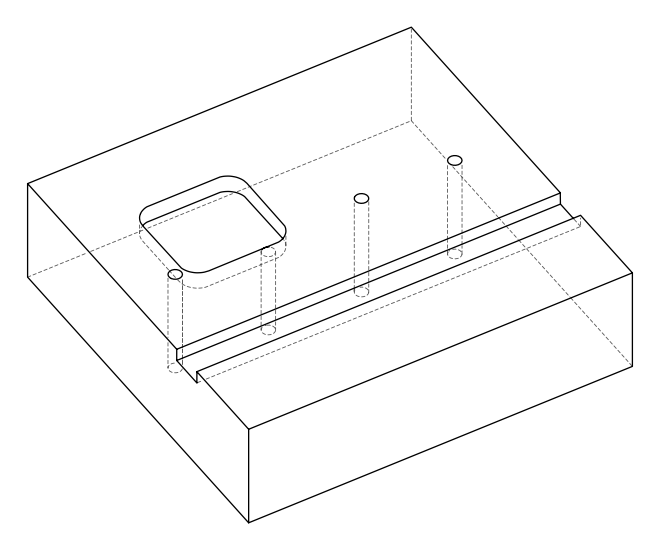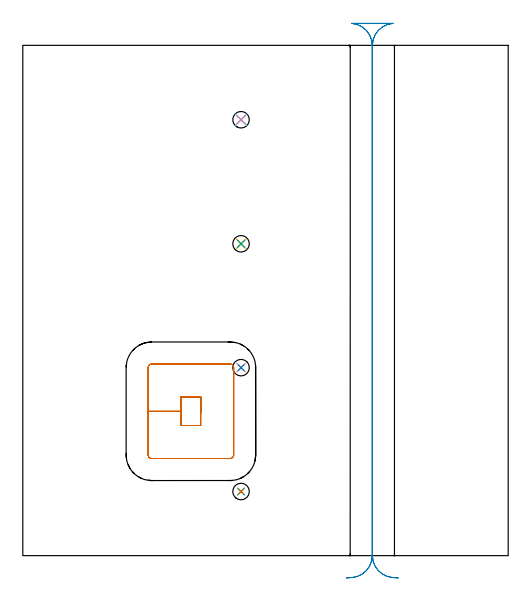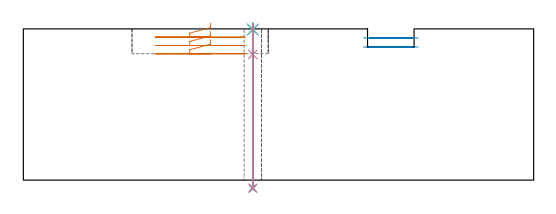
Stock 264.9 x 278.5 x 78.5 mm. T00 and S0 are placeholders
(PLAN: 10 operations, 2 tool changes, 6 min)
(1 MILL_RECTANGULAR_POCKET | POCKET_RECTANGULAR_STRAIGHT | UGT0201_106 | Follow Part, ap 6, ae 75% | 1.94 min | 66786 mm3)
(2 MILL_RECTANGULAR_SLOT | SLOT_RECTANGULAR | UGT0201_106 | Follow Part, ap 6, ae 75% | 2.66 min | 63170 mm3)
(3 SPOT_DRILL | STEP1HOLE | NXT0321_9005460120000 | 0.03 min | 8 mm3)
(4 SPOT_DRILL_1 | STEP1HOLE_1 | NXT0321_9005460120000 | 0.03 min | 18 mm3)
(5 SPOT_DRILL_2 | STEP1HOLE_2 | NXT0321_9005460120000 | 0.03 min | 22 mm3)
(6 SPOT_DRILL_3 | STEP1HOLE_3 | NXT0321_9005460120000 | 0.03 min | 7 mm3)
(7 DRILL_THROUGH_HOLE_INTO_CENTER | STEP1HOLE | UGT0301_485 | 0.34 min | 4944 mm3)
(8 DRILL_THROUGH_HOLE_INTO_CENTER_1 | STEP1HOLE_1 | UGT0301_485 | 0.29 min | 4156 mm3)
(9 DRILL_THROUGH_HOLE_INTO_CENTER_2 | STEP1HOLE_2 | UGT0301_485 | 0.34 min | 5008 mm3)
(10 DRILL_THROUGH_HOLE_INTO_CENTER_3 | STEP1HOLE_3 | UGT0301_485 | 0.34 min | 4943 mm3)
(TOOL UGT0201_106 | End Mill 24 mm | D24 FL25 Z2)
(TOOL NXT0321_9005460120000 | NC Spot Drill, 142deg, 12mm, Carbide, Uncoated | D12 PA142 FL30 Z2)
(TOOL UGT0301_485 | Carbide Drill 9.0 mm | D9 PA118 FL81 Z2)
(OP 1 MILL_RECTANGULAR_POCKET)
G17 G21 G94 G90
T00 M6
G54
G17 G0 G90 X97.1 Y77.856 S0 M3
G43 Z88.5 H0
Z81.5
G94 G1 Y86.6 Z79.157 F250.
X86.4 Z76.29
Y78.8 Z74.2
Y71. F500.
X97.1
Y86.6
X86.4
Y78.8
X68.4
Y55.
G3 X70.4 Y53. R2.
G1 X113.1
G3 X115.1 Y55. R2.
G1 Y102.6
G3 X113.1 Y104.6 R2.
G1 X70.4
G3 X68.4 Y102.6 R2.
G1 Y78.8
Y77.8
G0 X97.1 Y77.856 Z77.2
G1 Y86.6 Z74.857 F250.
X86.4 Z71.99
Y78.8 Z69.9
Y71. F500.
X97.1
Y86.6
X86.4
Y78.8
X68.4
Y55.
G3 X70.4 Y53. R2.
G1 X113.1
G3 X115.1 Y55. R2.
G1 Y102.6
G3 X113.1 Y104.6 R2.
G1 X70.4
G3 X68.4 Y102.6 R2.
G1 Y78.8
Y77.8
G0 X97.1 Y77.856 Z72.9
G1 Y86.6 Z70.557 F250.
X86.4 Z67.69
Y78.8 Z65.6
Y71. F500.
X97.1
Y86.6
X86.4
Y78.8
X68.4
Y55.
G3 X70.4 Y53. R2.
G1 X113.1
G3 X115.1 Y55. R2.
G1 Y102.6
G3 X113.1 Y104.6 R2.
G1 X70.4
G3 X68.4 Y102.6 R2.
G1 Y78.8
Y77.8
G0 Z88.5
M5
M2
(OP 2 MILL_RECTANGULAR_SLOT)
G17 G21 G94 G90
T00 M6
G54
G17 G0 G90 X204.945 Y-12.182 S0 M3
G43 Z88.5 H0
Z73.8
G94 G1 X201.952 Y-11.97 F250.
G2 X190.8 Y0. R12. F500.
G1 Y278.5
G2 X201.952 Y290.47 R12.
G1 Y290.5
X179.548
Y290.47
G2 X190.7 Y278.5 R12.
G1 Y0.
G2 X179.548 Y-11.97 R12.
G1 X176.555 Y-12.182 F250.
G0 X204.945 Z69.1
G1 X201.952 Y-11.97
G2 X190.8 Y0. R12. F500.
G1 Y278.5
G2 X201.952 Y290.47 R12.
G1 Y290.5
X179.548
Y290.47
G2 X190.7 Y278.5 R12.
G1 Y0.
G2 X179.548 Y-11.97 R12.
G1 X176.555 Y-12.182 F250.
G0 Z88.5
M5
M2
(OP 3 SPOT_DRILL)
G17 G21 G94 G90
T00 M6
G54
G17 G0 G90 X119.1 Y35. S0 M3
G43 Z88.5 H0
G94 G81 G98 Z78.113 F250. R81.5
G80
M5
M2
(OP 4 SPOT_DRILL_1)
G17 G21 G94 G90
T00 M6
G54
G17 G0 G90 X119.1 Y102.6 S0 M3
G43 Z88.5 H0
G94 G81 G98 Z65.213 F250. R68.6
G80
M5
M2
(OP 5 SPOT_DRILL_2)
G17 G21 G94 G90
T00 M6
G54
G17 G0 G90 X119.1 Y170.2 S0 M3
G43 Z88.5 H0
G94 G81 G98 Z78.113 F250. R81.5
G80
M5
M2
(OP 6 SPOT_DRILL_3)
G17 G21 G94 G90
T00 M6
G54
G17 G0 G90 X119.1 Y237.9 S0 M3
G43 Z88.5 H0
G94 G81 G98 Z78.113 F250. R81.5
G80
M5
M2
(OP 7 DRILL_THROUGH_HOLE_INTO_CENTER)
G17 G21 G94 G90
T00 M6
G54
G17 G0 G90 X119.1 Y35. S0 M3
G43 Z88.5 H0
G94 G73 G98 Z-4.204 F250. Q8.27 R80.5
G80
M5
M2
(OP 8 DRILL_THROUGH_HOLE_INTO_CENTER_1)
G17 G21 G94 G90
T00 M6
G54
G17 G0 G90 X119.1 Y102.6 S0 M3
G43 Z88.5 H0
G94 G73 G98 Z-4.204 F250. Q8.725 R67.6
G80
M5
M2
(OP 9 DRILL_THROUGH_HOLE_INTO_CENTER_2)
G17 G21 G94 G90
T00 M6
G54
G17 G0 G90 X119.1 Y170.2 S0 M3
G43 Z88.5 H0
G94 G73 G98 Z-4.204 F250. Q8.27 R80.5
G80
M5
M2
(OP 10 DRILL_THROUGH_HOLE_INTO_CENTER_3)
G17 G21 G94 G90
T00 M6
G54
G17 G0 G90 X119.1 Y237.9 S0 M3
G43 Z88.5 H0
G94 G73 G98 Z-4.204 F250. Q8.27 R80.5
G80
M5
M2
